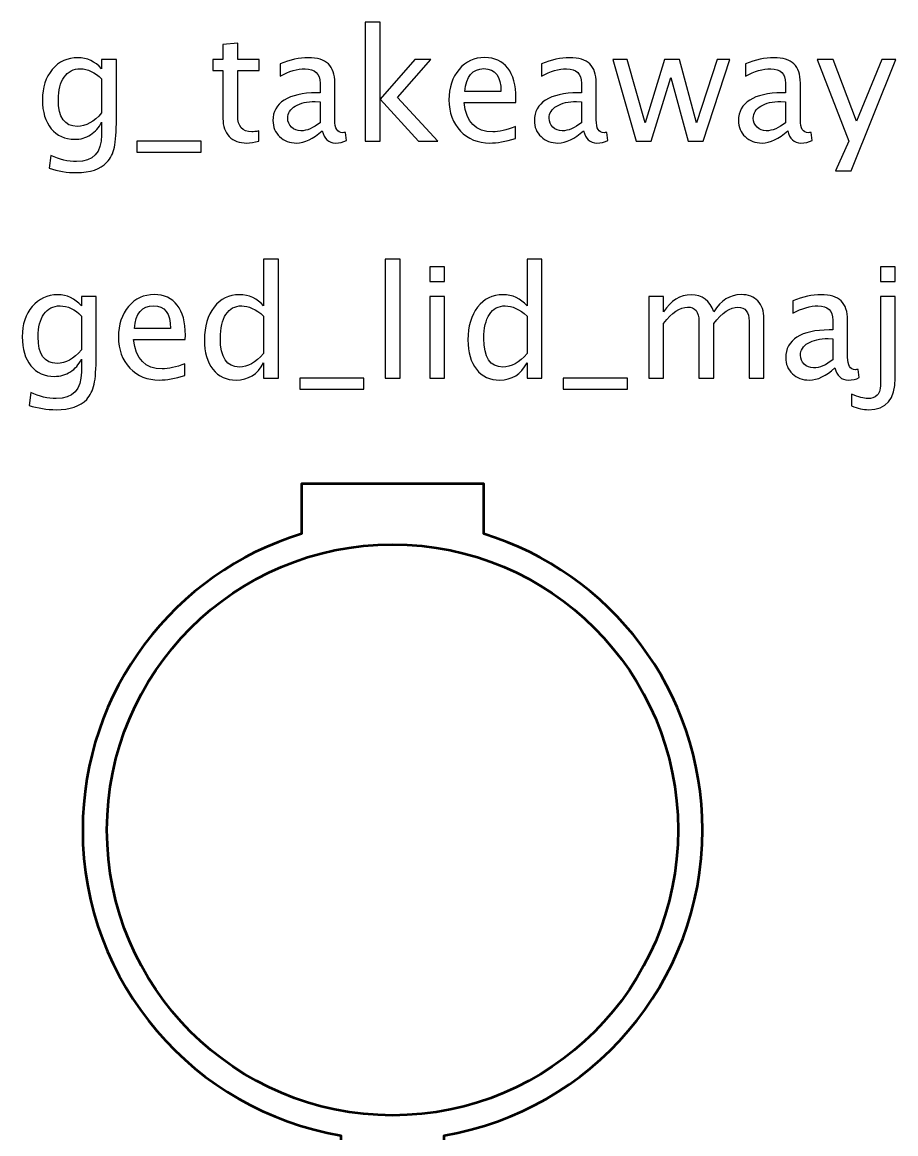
# Model space of a CAD drawing. Header units: centimetres. Extents: x -12.4 to 12.1, y -12.9 to 14.1.
# Drawn here: x -6.05 to 1.14, y 5 to 14.15 of the extents above; entities that cross this region are included whole.
import ezdxf

# ---------------------------------------------------------------- set-up
doc = ezdxf.new("R2010")
doc.units = ezdxf.units.CM
doc.header["$MEASUREMENT"] = 0
doc.layers.add('Layer 1', color=7, linetype='Continuous')

msp = doc.modelspace()

# ---------------------------------------------------------------- linework, layer by layer
at = {"layer": 'Layer 1', "lineweight": 53}
msp.add_ellipse((-2.99999, 7.49999), major_axis=(0, 2.35001), ratio=1, dxfattribs=at)
at = {"layer": 'Layer 1'}
for points, knots in [([(-3.22463, 13.17044), (-3.22463, 13.17044), (-3.22463, 14.14961), (-3.22463, 14.14961), (-3.22463, 14.14961), (-3.22463, 14.14961), (-3.10271, 14.14961), (-3.10271, 14.14961), (-3.10271, 14.14961), (-3.10271, 14.14961), (-3.10271, 13.51694), (-3.10271, 13.51694), (-3.10271, 13.51694), (-3.10271, 13.51694), (-2.81696, 13.84354), (-2.81696, 13.84354), (-2.81696, 13.84354), (-2.81696, 13.84354), (-2.6853, 13.84354), (-2.6853, 13.84354), (-2.6853, 13.84354), (-2.6853, 13.84354), (-2.95835, 13.52943), (-2.95835, 13.52943), (-2.95835, 13.52943), (-2.95835, 13.52943), (-2.62815, 13.17044), (-2.62815, 13.17044), (-2.62815, 13.17044), (-2.62815, 13.17044), (-2.78521, 13.17044), (-2.78521, 13.17044), (-2.78521, 13.17044), (-2.78521, 13.17044), (-3.10271, 13.51567), (-3.10271, 13.51567), (-3.10271, 13.51567), (-3.10271, 13.51567), (-3.10271, 13.17044), (-3.10271, 13.17044), (-3.10271, 13.17044), (-3.10271, 13.17044), (-3.22463, 13.17044), (-3.22463, 13.17044)], [0, 0, 0, 0, 0.0833333, 0.0833333, 0.0833333, 0.0833333, 0.1666667, 0.1666667, 0.1666667, 0.1666667, 0.25, 0.25, 0.25, 0.25, 0.3333333, 0.3333333, 0.3333333, 0.3333333, 0.4166667, 0.4166667, 0.4166667, 0.4166667, 0.5, 0.5, 0.5, 0.5, 0.5833333, 0.5833333, 0.5833333, 0.5833333, 0.6666667, 0.6666667, 0.6666667, 0.6666667, 0.75, 0.75, 0.75, 0.75, 0.8333333, 0.8333333, 0.8333333, 0.8333333, 1, 1, 1, 1]), ([(-4.09987, 13.17065), (-4.13755, 13.16028), (-4.17035, 13.1552), (-4.19808, 13.1552), (-4.19808, 13.1552), (-4.26031, 13.1552), (-4.30878, 13.17298), (-4.3435, 13.20854), (-4.3435, 13.20854), (-4.37842, 13.2441), (-4.39578, 13.29342), (-4.39578, 13.35671), (-4.39578, 13.35671), (-4.39578, 13.35671), (-4.39578, 13.7521), (-4.39578, 13.7521), (-4.39578, 13.7521), (-4.39578, 13.7521), (-4.48002, 13.7521), (-4.48002, 13.7521), (-4.48002, 13.7521), (-4.48002, 13.7521), (-4.48002, 13.84354), (-4.48002, 13.84354), (-4.48002, 13.84354), (-4.48002, 13.84354), (-4.39578, 13.84354), (-4.39578, 13.84354), (-4.39578, 13.84354), (-4.39578, 13.84354), (-4.39578, 13.96525), (-4.39578, 13.96525), (-4.39578, 13.96525), (-4.39578, 13.96525), (-4.27386, 13.97689), (-4.27386, 13.97689), (-4.27386, 13.97689), (-4.27386, 13.97689), (-4.27386, 13.84354), (-4.27386, 13.84354), (-4.27386, 13.84354), (-4.27386, 13.84354), (-4.09733, 13.84354), (-4.09733, 13.84354), (-4.09733, 13.84354), (-4.09733, 13.84354), (-4.09733, 13.7521), (-4.09733, 13.7521), (-4.09733, 13.7521), (-4.09733, 13.7521), (-4.27386, 13.7521), (-4.27386, 13.7521), (-4.27386, 13.7521), (-4.27386, 13.7521), (-4.27386, 13.37872), (-4.27386, 13.37872), (-4.27386, 13.37872), (-4.27386, 13.29067), (-4.23555, 13.24664), (-4.15914, 13.24664), (-4.15914, 13.24664), (-4.14284, 13.24664), (-4.12315, 13.24939), (-4.09987, 13.25468), (-4.09987, 13.25468), (-4.09987, 13.25468), (-4.09987, 13.17065), (-4.09987, 13.17065)], [0, 0, 0, 0, 0.0555556, 0.0555556, 0.0555556, 0.0555556, 0.1111111, 0.1111111, 0.1111111, 0.1111111, 0.1666667, 0.1666667, 0.1666667, 0.1666667, 0.2222222, 0.2222222, 0.2222222, 0.2222222, 0.2777778, 0.2777778, 0.2777778, 0.2777778, 0.3333333, 0.3333333, 0.3333333, 0.3333333, 0.3888889, 0.3888889, 0.3888889, 0.3888889, 0.4444444, 0.4444444, 0.4444444, 0.4444444, 0.5, 0.5, 0.5, 0.5, 0.5555556, 0.5555556, 0.5555556, 0.5555556, 0.6111111, 0.6111111, 0.6111111, 0.6111111, 0.6666667, 0.6666667, 0.6666667, 0.6666667, 0.7222222, 0.7222222, 0.7222222, 0.7222222, 0.7777778, 0.7777778, 0.7777778, 0.7777778, 0.8333333, 0.8333333, 0.8333333, 0.8333333, 0.8888889, 0.8888889, 0.8888889, 0.8888889, 1, 1, 1, 1]), ([(-5.82517, 12.94692), (-5.82517, 12.94692), (-5.81078, 13.05233), (-5.81078, 13.05233), (-5.81078, 13.05233), (-5.74008, 13.01931), (-5.67002, 13.0028), (-5.6008, 13.0028), (-5.6008, 13.0028), (-5.46343, 13.0028), (-5.39464, 13.07561), (-5.39464, 13.22103), (-5.39464, 13.22103), (-5.39464, 13.22103), (-5.39464, 13.32686), (-5.39464, 13.32686), (-5.39464, 13.32686), (-5.41581, 13.2822), (-5.44586, 13.2477), (-5.48502, 13.22293), (-5.48502, 13.22293), (-5.52418, 13.19817), (-5.56778, 13.18568), (-5.61583, 13.18568), (-5.61583, 13.18568), (-5.69732, 13.18568), (-5.76188, 13.21489), (-5.80951, 13.27331), (-5.80951, 13.27331), (-5.85713, 13.33173), (-5.88105, 13.41089), (-5.88105, 13.5108), (-5.88105, 13.5108), (-5.88105, 13.61304), (-5.85396, 13.69643), (-5.79977, 13.76099), (-5.79977, 13.76099), (-5.74537, 13.82534), (-5.67531, 13.85751), (-5.58916, 13.85751), (-5.58916, 13.85751), (-5.51381, 13.85751), (-5.44883, 13.82703), (-5.39464, 13.76586), (-5.39464, 13.76586), (-5.39464, 13.76586), (-5.39464, 13.84354), (-5.39464, 13.84354), (-5.39464, 13.84354), (-5.39464, 13.84354), (-5.27272, 13.84354), (-5.27272, 13.84354), (-5.27272, 13.84354), (-5.27272, 13.84354), (-5.27272, 13.35417), (-5.27272, 13.35417), (-5.27272, 13.35417), (-5.27272, 13.24897), (-5.27822, 13.17108), (-5.28923, 13.12049), (-5.28923, 13.12049), (-5.30002, 13.0699), (-5.32077, 13.02841), (-5.35082, 12.99624), (-5.35082, 12.99624), (-5.40416, 12.93972), (-5.48756, 12.91136), (-5.6008, 12.91136), (-5.6008, 12.91136), (-5.67848, 12.91136), (-5.7532, 12.92321), (-5.82517, 12.94692)], [0, 0, 0, 0, 0.0526316, 0.0526316, 0.0526316, 0.0526316, 0.1052632, 0.1052632, 0.1052632, 0.1052632, 0.1578947, 0.1578947, 0.1578947, 0.1578947, 0.2105263, 0.2105263, 0.2105263, 0.2105263, 0.2631579, 0.2631579, 0.2631579, 0.2631579, 0.3157895, 0.3157895, 0.3157895, 0.3157895, 0.3684211, 0.3684211, 0.3684211, 0.3684211, 0.4210526, 0.4210526, 0.4210526, 0.4210526, 0.4736842, 0.4736842, 0.4736842, 0.4736842, 0.5263158, 0.5263158, 0.5263158, 0.5263158, 0.5789474, 0.5789474, 0.5789474, 0.5789474, 0.6315789, 0.6315789, 0.6315789, 0.6315789, 0.6842105, 0.6842105, 0.6842105, 0.6842105, 0.7368421, 0.7368421, 0.7368421, 0.7368421, 0.7894737, 0.7894737, 0.7894737, 0.7894737, 0.8421053, 0.8421053, 0.8421053, 0.8421053, 0.8947368, 0.8947368, 0.8947368, 0.8947368, 1, 1, 1, 1]), ([(-3.57896, 13.25617), (-3.65219, 13.18886), (-3.72268, 13.1552), (-3.79041, 13.1552), (-3.79041, 13.1552), (-3.84608, 13.1552), (-3.89244, 13.17256), (-3.92905, 13.20748), (-3.92905, 13.20748), (-3.96588, 13.24241), (-3.9843, 13.28643), (-3.9843, 13.33956), (-3.9843, 13.33956), (-3.9843, 13.41301), (-3.9534, 13.46953), (-3.89159, 13.5089), (-3.89159, 13.5089), (-3.82978, 13.54827), (-3.74109, 13.56795), (-3.62552, 13.56795), (-3.62552, 13.56795), (-3.62552, 13.56795), (-3.59695, 13.56795), (-3.59695, 13.56795), (-3.59695, 13.56795), (-3.59695, 13.56795), (-3.59695, 13.64902), (-3.59695, 13.64902), (-3.59695, 13.64902), (-3.59695, 13.72712), (-3.63759, 13.76607), (-3.71908, 13.76607), (-3.71908, 13.76607), (-3.78216, 13.76607), (-3.85116, 13.74617), (-3.92588, 13.70638), (-3.92588, 13.70638), (-3.92588, 13.70638), (-3.92588, 13.80671), (-3.92588, 13.80671), (-3.92588, 13.80671), (-3.84375, 13.84058), (-3.76628, 13.85751), (-3.69368, 13.85751), (-3.69368, 13.85751), (-3.61896, 13.85751), (-3.56372, 13.84058), (-3.52837, 13.8065), (-3.52837, 13.8065), (-3.49281, 13.77242), (-3.47503, 13.71993), (-3.47503, 13.64902), (-3.47503, 13.64902), (-3.47503, 13.64902), (-3.47503, 13.34485), (-3.47503, 13.34485), (-3.47503, 13.34485), (-3.47503, 13.27522), (-3.45365, 13.24029), (-3.41068, 13.24029), (-3.41068, 13.24029), (-3.40539, 13.24029), (-3.39756, 13.24114), (-3.38719, 13.24283), (-3.38719, 13.24283), (-3.38719, 13.24283), (-3.37851, 13.1751), (-3.37851, 13.1751), (-3.37851, 13.1751), (-3.40624, 13.16176), (-3.43672, 13.1552), (-3.47016, 13.1552), (-3.47016, 13.1552), (-3.5271, 13.1552), (-3.56329, 13.18886), (-3.57896, 13.25617)], [0, 0, 0, 0, 0.05, 0.05, 0.05, 0.05, 0.1, 0.1, 0.1, 0.1, 0.15, 0.15, 0.15, 0.15, 0.2, 0.2, 0.2, 0.2, 0.25, 0.25, 0.25, 0.25, 0.3, 0.3, 0.3, 0.3, 0.35, 0.35, 0.35, 0.35, 0.4, 0.4, 0.4, 0.4, 0.45, 0.45, 0.45, 0.45, 0.5, 0.5, 0.5, 0.5, 0.55, 0.55, 0.55, 0.55, 0.6, 0.6, 0.6, 0.6, 0.65, 0.65, 0.65, 0.65, 0.7, 0.7, 0.7, 0.7, 0.75, 0.75, 0.75, 0.75, 0.8, 0.8, 0.8, 0.8, 0.85, 0.85, 0.85, 0.85, 0.9, 0.9, 0.9, 0.9, 1, 1, 1, 1]), ([(-1.98828, 13.19203), (-2.07019, 13.16748), (-2.14026, 13.1552), (-2.19868, 13.1552), (-2.19868, 13.1552), (-2.29837, 13.1552), (-2.37944, 13.18822), (-2.44188, 13.25405), (-2.44188, 13.25405), (-2.50432, 13.31988), (-2.53565, 13.40518), (-2.53565, 13.51017), (-2.53565, 13.51017), (-2.53565, 13.61198), (-2.50813, 13.69559), (-2.45289, 13.76099), (-2.45289, 13.76099), (-2.39764, 13.82618), (-2.32695, 13.85878), (-2.2408, 13.85878), (-2.2408, 13.85878), (-2.15931, 13.85878), (-2.09623, 13.82978), (-2.05178, 13.77179), (-2.05178, 13.77179), (-2.00733, 13.71379), (-1.9851, 13.63166), (-1.9851, 13.52519), (-1.9851, 13.52519), (-1.9851, 13.52519), (-1.98574, 13.48794), (-1.98574, 13.48794), (-1.98574, 13.48794), (-1.98574, 13.48794), (-2.41119, 13.48794), (-2.41119, 13.48794), (-2.41119, 13.48794), (-2.39341, 13.32707), (-2.31488, 13.24664), (-2.17582, 13.24664), (-2.17582, 13.24664), (-2.1248, 13.24664), (-2.06236, 13.26103), (-1.98828, 13.28982), (-1.98828, 13.28982), (-1.98828, 13.28982), (-1.98828, 13.19203), (-1.98828, 13.19203)], [0, 0, 0, 0, 0.0769231, 0.0769231, 0.0769231, 0.0769231, 0.1538462, 0.1538462, 0.1538462, 0.1538462, 0.2307692, 0.2307692, 0.2307692, 0.2307692, 0.3076923, 0.3076923, 0.3076923, 0.3076923, 0.3846154, 0.3846154, 0.3846154, 0.3846154, 0.4615385, 0.4615385, 0.4615385, 0.4615385, 0.5384615, 0.5384615, 0.5384615, 0.5384615, 0.6153846, 0.6153846, 0.6153846, 0.6153846, 0.6923077, 0.6923077, 0.6923077, 0.6923077, 0.7692308, 0.7692308, 0.7692308, 0.7692308, 0.8461538, 0.8461538, 0.8461538, 0.8461538, 1, 1, 1, 1]), ([(-1.42779, 13.25617), (-1.50102, 13.18886), (-1.57151, 13.1552), (-1.63924, 13.1552), (-1.63924, 13.1552), (-1.69491, 13.1552), (-1.74127, 13.17256), (-1.77788, 13.20748), (-1.77788, 13.20748), (-1.81471, 13.24241), (-1.83313, 13.28643), (-1.83313, 13.33956), (-1.83313, 13.33956), (-1.83313, 13.41301), (-1.80223, 13.46953), (-1.74042, 13.5089), (-1.74042, 13.5089), (-1.67861, 13.54827), (-1.58992, 13.56795), (-1.47435, 13.56795), (-1.47435, 13.56795), (-1.47435, 13.56795), (-1.44578, 13.56795), (-1.44578, 13.56795), (-1.44578, 13.56795), (-1.44578, 13.56795), (-1.44578, 13.64902), (-1.44578, 13.64902), (-1.44578, 13.64902), (-1.44578, 13.72712), (-1.48642, 13.76607), (-1.56791, 13.76607), (-1.56791, 13.76607), (-1.63099, 13.76607), (-1.69999, 13.74617), (-1.77471, 13.70638), (-1.77471, 13.70638), (-1.77471, 13.70638), (-1.77471, 13.80671), (-1.77471, 13.80671), (-1.77471, 13.80671), (-1.69258, 13.84058), (-1.61511, 13.85751), (-1.54251, 13.85751), (-1.54251, 13.85751), (-1.46779, 13.85751), (-1.41255, 13.84058), (-1.3772, 13.8065), (-1.3772, 13.8065), (-1.34164, 13.77242), (-1.32386, 13.71993), (-1.32386, 13.64902), (-1.32386, 13.64902), (-1.32386, 13.64902), (-1.32386, 13.34485), (-1.32386, 13.34485), (-1.32386, 13.34485), (-1.32386, 13.27522), (-1.30248, 13.24029), (-1.25951, 13.24029), (-1.25951, 13.24029), (-1.25422, 13.24029), (-1.24639, 13.24114), (-1.23602, 13.24283), (-1.23602, 13.24283), (-1.23602, 13.24283), (-1.22734, 13.1751), (-1.22734, 13.1751), (-1.22734, 13.1751), (-1.25507, 13.16176), (-1.28555, 13.1552), (-1.31899, 13.1552), (-1.31899, 13.1552), (-1.37593, 13.1552), (-1.41212, 13.18886), (-1.42779, 13.25617)], [0, 0, 0, 0, 0.05, 0.05, 0.05, 0.05, 0.1, 0.1, 0.1, 0.1, 0.15, 0.15, 0.15, 0.15, 0.2, 0.2, 0.2, 0.2, 0.25, 0.25, 0.25, 0.25, 0.3, 0.3, 0.3, 0.3, 0.35, 0.35, 0.35, 0.35, 0.4, 0.4, 0.4, 0.4, 0.45, 0.45, 0.45, 0.45, 0.5, 0.5, 0.5, 0.5, 0.55, 0.55, 0.55, 0.55, 0.6, 0.6, 0.6, 0.6, 0.65, 0.65, 0.65, 0.65, 0.7, 0.7, 0.7, 0.7, 0.75, 0.75, 0.75, 0.75, 0.8, 0.8, 0.8, 0.8, 0.85, 0.85, 0.85, 0.85, 0.9, 0.9, 0.9, 0.9, 1, 1, 1, 1]), ([(-0.99472, 13.17044), (-0.99472, 13.17044), (-1.18776, 13.84354), (-1.18776, 13.84354), (-1.18776, 13.84354), (-1.18776, 13.84354), (-1.0688, 13.84354), (-1.0688, 13.84354), (-1.0688, 13.84354), (-1.0688, 13.84354), (-0.92085, 13.32094), (-0.92085, 13.32094), (-0.92085, 13.32094), (-0.92085, 13.32094), (-0.76125, 13.84354), (-0.76125, 13.84354), (-0.76125, 13.84354), (-0.76125, 13.84354), (-0.63933, 13.84354), (-0.63933, 13.84354), (-0.63933, 13.84354), (-0.63933, 13.84354), (-0.499, 13.32178), (-0.499, 13.32178), (-0.499, 13.32178), (-0.499, 13.32178), (-0.32924, 13.84354), (-0.32924, 13.84354), (-0.32924, 13.84354), (-0.32924, 13.84354), (-0.2251, 13.84354), (-0.2251, 13.84354), (-0.2251, 13.84354), (-0.2251, 13.84354), (-0.44481, 13.17044), (-0.44481, 13.17044), (-0.44481, 13.17044), (-0.44481, 13.17044), (-0.56673, 13.17044), (-0.56673, 13.17044), (-0.56673, 13.17044), (-0.56673, 13.17044), (-0.71109, 13.69537), (-0.71109, 13.69537), (-0.71109, 13.69537), (-0.71109, 13.69537), (-0.8728, 13.17044), (-0.8728, 13.17044), (-0.8728, 13.17044), (-0.8728, 13.17044), (-0.99472, 13.17044), (-0.99472, 13.17044)], [0, 0, 0, 0, 0.0714286, 0.0714286, 0.0714286, 0.0714286, 0.1428571, 0.1428571, 0.1428571, 0.1428571, 0.2142857, 0.2142857, 0.2142857, 0.2142857, 0.2857143, 0.2857143, 0.2857143, 0.2857143, 0.3571429, 0.3571429, 0.3571429, 0.3571429, 0.4285714, 0.4285714, 0.4285714, 0.4285714, 0.5, 0.5, 0.5, 0.5, 0.5714286, 0.5714286, 0.5714286, 0.5714286, 0.6428571, 0.6428571, 0.6428571, 0.6428571, 0.7142857, 0.7142857, 0.7142857, 0.7142857, 0.7857143, 0.7857143, 0.7857143, 0.7857143, 0.8571429, 0.8571429, 0.8571429, 0.8571429, 1, 1, 1, 1]), ([(0.252, 13.25617), (0.17877, 13.18886), (0.10828, 13.1552), (0.04055, 13.1552), (0.04055, 13.1552), (-0.01512, 13.1552), (-0.06148, 13.17256), (-0.09809, 13.20748), (-0.09809, 13.20748), (-0.13492, 13.24241), (-0.15334, 13.28643), (-0.15334, 13.33956), (-0.15334, 13.33956), (-0.15334, 13.41301), (-0.12244, 13.46953), (-0.06063, 13.5089), (-0.06063, 13.5089), (0.00118, 13.54827), (0.08987, 13.56795), (0.20544, 13.56795), (0.20544, 13.56795), (0.20544, 13.56795), (0.23401, 13.56795), (0.23401, 13.56795), (0.23401, 13.56795), (0.23401, 13.56795), (0.23401, 13.64902), (0.23401, 13.64902), (0.23401, 13.64902), (0.23401, 13.72712), (0.19337, 13.76607), (0.11188, 13.76607), (0.11188, 13.76607), (0.0488, 13.76607), (-0.0202, 13.74617), (-0.09492, 13.70638), (-0.09492, 13.70638), (-0.09492, 13.70638), (-0.09492, 13.80671), (-0.09492, 13.80671), (-0.09492, 13.80671), (-0.01279, 13.84058), (0.06468, 13.85751), (0.13728, 13.85751), (0.13728, 13.85751), (0.212, 13.85751), (0.26724, 13.84058), (0.30259, 13.8065), (0.30259, 13.8065), (0.33815, 13.77242), (0.35593, 13.71993), (0.35593, 13.64902), (0.35593, 13.64902), (0.35593, 13.64902), (0.35593, 13.34485), (0.35593, 13.34485), (0.35593, 13.34485), (0.35593, 13.27522), (0.37731, 13.24029), (0.42028, 13.24029), (0.42028, 13.24029), (0.42557, 13.24029), (0.4334, 13.24114), (0.44377, 13.24283), (0.44377, 13.24283), (0.44377, 13.24283), (0.45245, 13.1751), (0.45245, 13.1751), (0.45245, 13.1751), (0.42472, 13.16176), (0.39424, 13.1552), (0.3608, 13.1552), (0.3608, 13.1552), (0.30386, 13.1552), (0.26767, 13.18886), (0.252, 13.25617)], [0, 0, 0, 0, 0.05, 0.05, 0.05, 0.05, 0.1, 0.1, 0.1, 0.1, 0.15, 0.15, 0.15, 0.15, 0.2, 0.2, 0.2, 0.2, 0.25, 0.25, 0.25, 0.25, 0.3, 0.3, 0.3, 0.3, 0.35, 0.35, 0.35, 0.35, 0.4, 0.4, 0.4, 0.4, 0.45, 0.45, 0.45, 0.45, 0.5, 0.5, 0.5, 0.5, 0.55, 0.55, 0.55, 0.55, 0.6, 0.6, 0.6, 0.6, 0.65, 0.65, 0.65, 0.65, 0.7, 0.7, 0.7, 0.7, 0.75, 0.75, 0.75, 0.75, 0.8, 0.8, 0.8, 0.8, 0.85, 0.85, 0.85, 0.85, 0.9, 0.9, 0.9, 0.9, 1, 1, 1, 1]), ([(0.64612, 12.92533), (0.64612, 12.92533), (0.75534, 13.16959), (0.75534, 13.16959), (0.75534, 13.16959), (0.75534, 13.16959), (0.49457, 13.84354), (0.49457, 13.84354), (0.49457, 13.84354), (0.49457, 13.84354), (0.62538, 13.84354), (0.62538, 13.84354), (0.62538, 13.84354), (0.62538, 13.84354), (0.81927, 13.33385), (0.81927, 13.33385), (0.81927, 13.33385), (0.81927, 13.33385), (1.02607, 13.84354), (1.02607, 13.84354), (1.02607, 13.84354), (1.02607, 13.84354), (1.141, 13.84354), (1.141, 13.84354), (1.141, 13.84354), (1.141, 13.84354), (0.77312, 12.92533), (0.77312, 12.92533), (0.77312, 12.92533), (0.77312, 12.92533), (0.64612, 12.92533), (0.64612, 12.92533)], [0, 0, 0, 0, 0.1111111, 0.1111111, 0.1111111, 0.1111111, 0.2222222, 0.2222222, 0.2222222, 0.2222222, 0.3333333, 0.3333333, 0.3333333, 0.3333333, 0.4444444, 0.4444444, 0.4444444, 0.4444444, 0.5555556, 0.5555556, 0.5555556, 0.5555556, 0.6666667, 0.6666667, 0.6666667, 0.6666667, 0.7777778, 0.7777778, 0.7777778, 0.7777778, 1, 1, 1, 1]), ([(-5.39464, 13.40327), (-5.39464, 13.40327), (-5.39464, 13.68246), (-5.39464, 13.68246), (-5.39464, 13.68246), (-5.4484, 13.73813), (-5.50703, 13.76607), (-5.57032, 13.76607), (-5.57032, 13.76607), (-5.62663, 13.76607), (-5.67065, 13.74363), (-5.7024, 13.69855), (-5.7024, 13.69855), (-5.73436, 13.65368), (-5.75024, 13.59123), (-5.75024, 13.51165), (-5.75024, 13.51165), (-5.75024, 13.36539), (-5.69838, 13.29236), (-5.59445, 13.29236), (-5.59445, 13.29236), (-5.52376, 13.29236), (-5.45708, 13.3294), (-5.39464, 13.40327)], [0, 0, 0, 0, 0.1428571, 0.1428571, 0.1428571, 0.1428571, 0.2857143, 0.2857143, 0.2857143, 0.2857143, 0.4285714, 0.4285714, 0.4285714, 0.4285714, 0.5714286, 0.5714286, 0.5714286, 0.5714286, 0.7142857, 0.7142857, 0.7142857, 0.7142857, 1, 1, 1, 1]), ([(-2.40484, 13.57938), (-2.40484, 13.57938), (-2.10766, 13.57938), (-2.10766, 13.57938), (-2.10766, 13.57938), (-2.10766, 13.70469), (-2.15444, 13.76734), (-2.24778, 13.76734), (-2.24778, 13.76734), (-2.34176, 13.76734), (-2.39404, 13.70469), (-2.40484, 13.57938)], [0, 0, 0, 0, 0.25, 0.25, 0.25, 0.25, 0.5, 0.5, 0.5, 0.5, 1, 1, 1, 1]), ([(-3.59695, 13.32263), (-3.59695, 13.32263), (-3.59695, 13.49556), (-3.59695, 13.49556), (-3.59695, 13.49556), (-3.59695, 13.49556), (-3.63611, 13.49683), (-3.63611, 13.49683), (-3.63611, 13.49683), (-3.70384, 13.49683), (-3.75845, 13.48434), (-3.80015, 13.45937), (-3.80015, 13.45937), (-3.84164, 13.43418), (-3.86238, 13.40095), (-3.86238, 13.35946), (-3.86238, 13.35946), (-3.86238, 13.33046), (-3.85201, 13.30591), (-3.83148, 13.2858), (-3.83148, 13.2858), (-3.81073, 13.26569), (-3.78554, 13.25553), (-3.7557, 13.25553), (-3.7557, 13.25553), (-3.7049, 13.25553), (-3.65198, 13.27797), (-3.59695, 13.32263)], [0, 0, 0, 0, 0.125, 0.125, 0.125, 0.125, 0.25, 0.25, 0.25, 0.25, 0.375, 0.375, 0.375, 0.375, 0.5, 0.5, 0.5, 0.5, 0.625, 0.625, 0.625, 0.625, 0.75, 0.75, 0.75, 0.75, 1, 1, 1, 1]), ([(-1.44578, 13.32263), (-1.44578, 13.32263), (-1.44578, 13.49556), (-1.44578, 13.49556), (-1.44578, 13.49556), (-1.44578, 13.49556), (-1.48494, 13.49683), (-1.48494, 13.49683), (-1.48494, 13.49683), (-1.55267, 13.49683), (-1.60728, 13.48434), (-1.64898, 13.45937), (-1.64898, 13.45937), (-1.69047, 13.43418), (-1.71121, 13.40095), (-1.71121, 13.35946), (-1.71121, 13.35946), (-1.71121, 13.33046), (-1.70084, 13.30591), (-1.68031, 13.2858), (-1.68031, 13.2858), (-1.65956, 13.26569), (-1.63437, 13.25553), (-1.60453, 13.25553), (-1.60453, 13.25553), (-1.55373, 13.25553), (-1.50081, 13.27797), (-1.44578, 13.32263)], [0, 0, 0, 0, 0.125, 0.125, 0.125, 0.125, 0.25, 0.25, 0.25, 0.25, 0.375, 0.375, 0.375, 0.375, 0.5, 0.5, 0.5, 0.5, 0.625, 0.625, 0.625, 0.625, 0.75, 0.75, 0.75, 0.75, 1, 1, 1, 1]), ([(0.23401, 13.32263), (0.23401, 13.32263), (0.23401, 13.49556), (0.23401, 13.49556), (0.23401, 13.49556), (0.23401, 13.49556), (0.19485, 13.49683), (0.19485, 13.49683), (0.19485, 13.49683), (0.12712, 13.49683), (0.07251, 13.48434), (0.03081, 13.45937), (0.03081, 13.45937), (-0.01068, 13.43418), (-0.03142, 13.40095), (-0.03142, 13.35946), (-0.03142, 13.35946), (-0.03142, 13.33046), (-0.02105, 13.30591), (-0.00052, 13.2858), (-0.00052, 13.2858), (0.02023, 13.26569), (0.04542, 13.25553), (0.07526, 13.25553), (0.07526, 13.25553), (0.12606, 13.25553), (0.17898, 13.27797), (0.23401, 13.32263)], [0, 0, 0, 0, 0.125, 0.125, 0.125, 0.125, 0.25, 0.25, 0.25, 0.25, 0.375, 0.375, 0.375, 0.375, 0.5, 0.5, 0.5, 0.5, 0.625, 0.625, 0.625, 0.625, 0.75, 0.75, 0.75, 0.75, 1, 1, 1, 1]), ([(-5.10444, 13.079), (-5.10444, 13.079), (-5.10444, 13.17044), (-5.10444, 13.17044), (-5.10444, 13.17044), (-5.10444, 13.17044), (-4.57612, 13.17044), (-4.57612, 13.17044), (-4.57612, 13.17044), (-4.57612, 13.17044), (-4.57612, 13.079), (-4.57612, 13.079), (-4.57612, 13.079), (-4.57612, 13.079), (-5.10444, 13.079), (-5.10444, 13.079)], [0, 0, 0, 0, 0.2, 0.2, 0.2, 0.2, 0.4, 0.4, 0.4, 0.4, 0.6, 0.6, 0.6, 0.6, 1, 1, 1, 1]), ([(-4.06144, 11.21887), (-4.06144, 11.21887), (-4.06144, 11.34524), (-4.06144, 11.34524), (-4.06144, 11.34524), (-4.11118, 11.25083), (-4.18611, 11.20363), (-4.28623, 11.20363), (-4.28623, 11.20363), (-4.36751, 11.20363), (-4.43143, 11.23305), (-4.478, 11.29211), (-4.478, 11.29211), (-4.52457, 11.35116), (-4.54785, 11.43181), (-4.54785, 11.53404), (-4.54785, 11.53404), (-4.54785, 11.6458), (-4.52139, 11.73576), (-4.46869, 11.80392), (-4.46869, 11.80392), (-4.41577, 11.87186), (-4.34634, 11.90594), (-4.26019, 11.90594), (-4.26019, 11.90594), (-4.1804, 11.90594), (-4.11393, 11.87546), (-4.06144, 11.81429), (-4.06144, 11.81429), (-4.06144, 11.81429), (-4.06144, 12.19804), (-4.06144, 12.19804), (-4.06144, 12.19804), (-4.06144, 12.19804), (-3.93952, 12.19804), (-3.93952, 12.19804), (-3.93952, 12.19804), (-3.93952, 12.19804), (-3.93952, 11.21887), (-3.93952, 11.21887), (-3.93952, 11.21887), (-3.93952, 11.21887), (-4.06144, 11.21887), (-4.06144, 11.21887)], [0, 0, 0, 0, 0.0833333, 0.0833333, 0.0833333, 0.0833333, 0.1666667, 0.1666667, 0.1666667, 0.1666667, 0.25, 0.25, 0.25, 0.25, 0.3333333, 0.3333333, 0.3333333, 0.3333333, 0.4166667, 0.4166667, 0.4166667, 0.4166667, 0.5, 0.5, 0.5, 0.5, 0.5833333, 0.5833333, 0.5833333, 0.5833333, 0.6666667, 0.6666667, 0.6666667, 0.6666667, 0.75, 0.75, 0.75, 0.75, 0.8333333, 0.8333333, 0.8333333, 0.8333333, 1, 1, 1, 1]), ([(-3.06026, 11.21887), (-3.06026, 11.21887), (-3.06026, 12.19804), (-3.06026, 12.19804), (-3.06026, 12.19804), (-3.06026, 12.19804), (-2.93834, 12.19804), (-2.93834, 12.19804), (-2.93834, 12.19804), (-2.93834, 12.19804), (-2.93834, 11.21887), (-2.93834, 11.21887), (-2.93834, 11.21887), (-2.93834, 11.21887), (-3.06026, 11.21887), (-3.06026, 11.21887)], [0, 0, 0, 0, 0.2, 0.2, 0.2, 0.2, 0.4, 0.4, 0.4, 0.4, 0.6, 0.6, 0.6, 0.6, 1, 1, 1, 1]), ([(-1.89313, 11.21887), (-1.89313, 11.21887), (-1.89313, 11.34524), (-1.89313, 11.34524), (-1.89313, 11.34524), (-1.94287, 11.25083), (-2.0178, 11.20363), (-2.11792, 11.20363), (-2.11792, 11.20363), (-2.1992, 11.20363), (-2.26312, 11.23305), (-2.30969, 11.29211), (-2.30969, 11.29211), (-2.35626, 11.35116), (-2.37954, 11.43181), (-2.37954, 11.53404), (-2.37954, 11.53404), (-2.37954, 11.6458), (-2.35308, 11.73576), (-2.30038, 11.80392), (-2.30038, 11.80392), (-2.24746, 11.87186), (-2.17803, 11.90594), (-2.09188, 11.90594), (-2.09188, 11.90594), (-2.01209, 11.90594), (-1.94562, 11.87546), (-1.89313, 11.81429), (-1.89313, 11.81429), (-1.89313, 11.81429), (-1.89313, 12.19804), (-1.89313, 12.19804), (-1.89313, 12.19804), (-1.89313, 12.19804), (-1.77121, 12.19804), (-1.77121, 12.19804), (-1.77121, 12.19804), (-1.77121, 12.19804), (-1.77121, 11.21887), (-1.77121, 11.21887), (-1.77121, 11.21887), (-1.77121, 11.21887), (-1.89313, 11.21887), (-1.89313, 11.21887)], [0, 0, 0, 0, 0.0833333, 0.0833333, 0.0833333, 0.0833333, 0.1666667, 0.1666667, 0.1666667, 0.1666667, 0.25, 0.25, 0.25, 0.25, 0.3333333, 0.3333333, 0.3333333, 0.3333333, 0.4166667, 0.4166667, 0.4166667, 0.4166667, 0.5, 0.5, 0.5, 0.5, 0.5833333, 0.5833333, 0.5833333, 0.5833333, 0.6666667, 0.6666667, 0.6666667, 0.6666667, 0.75, 0.75, 0.75, 0.75, 0.8333333, 0.8333333, 0.8333333, 0.8333333, 1, 1, 1, 1]), ([(-2.69323, 12.01516), (-2.69323, 12.01516), (-2.69323, 12.13708), (-2.69323, 12.13708), (-2.69323, 12.13708), (-2.69323, 12.13708), (-2.57131, 12.13708), (-2.57131, 12.13708), (-2.57131, 12.13708), (-2.57131, 12.13708), (-2.57131, 12.01516), (-2.57131, 12.01516), (-2.57131, 12.01516), (-2.57131, 12.01516), (-2.69323, 12.01516), (-2.69323, 12.01516)], [0, 0, 0, 0, 0.2, 0.2, 0.2, 0.2, 0.4, 0.4, 0.4, 0.4, 0.6, 0.6, 0.6, 0.6, 1, 1, 1, 1]), ([(1.01538, 12.01516), (1.01538, 12.01516), (1.01538, 12.13708), (1.01538, 12.13708), (1.01538, 12.13708), (1.01538, 12.13708), (1.1373, 12.13708), (1.1373, 12.13708), (1.1373, 12.13708), (1.1373, 12.13708), (1.1373, 12.01516), (1.1373, 12.01516), (1.1373, 12.01516), (1.1373, 12.01516), (1.01538, 12.01516), (1.01538, 12.01516)], [0, 0, 0, 0, 0.2, 0.2, 0.2, 0.2, 0.4, 0.4, 0.4, 0.4, 0.6, 0.6, 0.6, 0.6, 1, 1, 1, 1]), ([(-5.99142, 10.99535), (-5.99142, 10.99535), (-5.97703, 11.10076), (-5.97703, 11.10076), (-5.97703, 11.10076), (-5.90633, 11.06774), (-5.83627, 11.05123), (-5.76705, 11.05123), (-5.76705, 11.05123), (-5.62968, 11.05123), (-5.56089, 11.12404), (-5.56089, 11.26946), (-5.56089, 11.26946), (-5.56089, 11.26946), (-5.56089, 11.37529), (-5.56089, 11.37529), (-5.56089, 11.37529), (-5.58206, 11.33063), (-5.61211, 11.29613), (-5.65127, 11.27136), (-5.65127, 11.27136), (-5.69043, 11.2466), (-5.73403, 11.23411), (-5.78208, 11.23411), (-5.78208, 11.23411), (-5.86357, 11.23411), (-5.92813, 11.26332), (-5.97576, 11.32174), (-5.97576, 11.32174), (-6.02338, 11.38016), (-6.0473, 11.45932), (-6.0473, 11.55923), (-6.0473, 11.55923), (-6.0473, 11.66147), (-6.02021, 11.74486), (-5.96602, 11.80942), (-5.96602, 11.80942), (-5.91162, 11.87377), (-5.84156, 11.90594), (-5.75541, 11.90594), (-5.75541, 11.90594), (-5.68006, 11.90594), (-5.61508, 11.87546), (-5.56089, 11.81429), (-5.56089, 11.81429), (-5.56089, 11.81429), (-5.56089, 11.89197), (-5.56089, 11.89197), (-5.56089, 11.89197), (-5.56089, 11.89197), (-5.43897, 11.89197), (-5.43897, 11.89197), (-5.43897, 11.89197), (-5.43897, 11.89197), (-5.43897, 11.4026), (-5.43897, 11.4026), (-5.43897, 11.4026), (-5.43897, 11.2974), (-5.44447, 11.21951), (-5.45548, 11.16892), (-5.45548, 11.16892), (-5.46627, 11.11833), (-5.48702, 11.07684), (-5.51707, 11.04467), (-5.51707, 11.04467), (-5.57041, 10.98815), (-5.65381, 10.95979), (-5.76705, 10.95979), (-5.76705, 10.95979), (-5.84473, 10.95979), (-5.91945, 10.97164), (-5.99142, 10.99535)], [0, 0, 0, 0, 0.0526316, 0.0526316, 0.0526316, 0.0526316, 0.1052632, 0.1052632, 0.1052632, 0.1052632, 0.1578947, 0.1578947, 0.1578947, 0.1578947, 0.2105263, 0.2105263, 0.2105263, 0.2105263, 0.2631579, 0.2631579, 0.2631579, 0.2631579, 0.3157895, 0.3157895, 0.3157895, 0.3157895, 0.3684211, 0.3684211, 0.3684211, 0.3684211, 0.4210526, 0.4210526, 0.4210526, 0.4210526, 0.4736842, 0.4736842, 0.4736842, 0.4736842, 0.5263158, 0.5263158, 0.5263158, 0.5263158, 0.5789474, 0.5789474, 0.5789474, 0.5789474, 0.6315789, 0.6315789, 0.6315789, 0.6315789, 0.6842105, 0.6842105, 0.6842105, 0.6842105, 0.7368421, 0.7368421, 0.7368421, 0.7368421, 0.7894737, 0.7894737, 0.7894737, 0.7894737, 0.8421053, 0.8421053, 0.8421053, 0.8421053, 0.8947368, 0.8947368, 0.8947368, 0.8947368, 1, 1, 1, 1]), ([(-4.70808, 11.24046), (-4.78999, 11.21591), (-4.86006, 11.20363), (-4.91848, 11.20363), (-4.91848, 11.20363), (-5.01817, 11.20363), (-5.09924, 11.23665), (-5.16168, 11.30248), (-5.16168, 11.30248), (-5.22412, 11.36831), (-5.25545, 11.45361), (-5.25545, 11.5586), (-5.25545, 11.5586), (-5.25545, 11.66041), (-5.22793, 11.74402), (-5.17269, 11.80942), (-5.17269, 11.80942), (-5.11744, 11.87461), (-5.04675, 11.90721), (-4.9606, 11.90721), (-4.9606, 11.90721), (-4.87911, 11.90721), (-4.81603, 11.87821), (-4.77158, 11.82022), (-4.77158, 11.82022), (-4.72713, 11.76222), (-4.7049, 11.68009), (-4.7049, 11.57362), (-4.7049, 11.57362), (-4.7049, 11.57362), (-4.70554, 11.53637), (-4.70554, 11.53637), (-4.70554, 11.53637), (-4.70554, 11.53637), (-5.13099, 11.53637), (-5.13099, 11.53637), (-5.13099, 11.53637), (-5.11321, 11.3755), (-5.03468, 11.29507), (-4.89562, 11.29507), (-4.89562, 11.29507), (-4.8446, 11.29507), (-4.78216, 11.30946), (-4.70808, 11.33825), (-4.70808, 11.33825), (-4.70808, 11.33825), (-4.70808, 11.24046), (-4.70808, 11.24046)], [0, 0, 0, 0, 0.0769231, 0.0769231, 0.0769231, 0.0769231, 0.1538462, 0.1538462, 0.1538462, 0.1538462, 0.2307692, 0.2307692, 0.2307692, 0.2307692, 0.3076923, 0.3076923, 0.3076923, 0.3076923, 0.3846154, 0.3846154, 0.3846154, 0.3846154, 0.4615385, 0.4615385, 0.4615385, 0.4615385, 0.5384615, 0.5384615, 0.5384615, 0.5384615, 0.6153846, 0.6153846, 0.6153846, 0.6153846, 0.6923077, 0.6923077, 0.6923077, 0.6923077, 0.7692308, 0.7692308, 0.7692308, 0.7692308, 0.8461538, 0.8461538, 0.8461538, 0.8461538, 1, 1, 1, 1]), ([(-0.89195, 11.21887), (-0.89195, 11.21887), (-0.89195, 11.89197), (-0.89195, 11.89197), (-0.89195, 11.89197), (-0.89195, 11.89197), (-0.77003, 11.89197), (-0.77003, 11.89197), (-0.77003, 11.89197), (-0.77003, 11.89197), (-0.77003, 11.76476), (-0.77003, 11.76476), (-0.77003, 11.76476), (-0.71055, 11.85895), (-0.63435, 11.90594), (-0.54101, 11.90594), (-0.54101, 11.90594), (-0.45105, 11.90594), (-0.38988, 11.85895), (-0.35728, 11.76476), (-0.35728, 11.76476), (-0.29949, 11.8598), (-0.22414, 11.90721), (-0.13164, 11.90721), (-0.13164, 11.90721), (-0.07259, 11.90721), (-0.02666, 11.88985), (0.00615, 11.85493), (0.00615, 11.85493), (0.03896, 11.82), (0.05547, 11.77111), (0.05547, 11.70824), (0.05547, 11.70824), (0.05547, 11.70824), (0.05547, 11.21887), (0.05547, 11.21887), (0.05547, 11.21887), (0.05547, 11.21887), (-0.06645, 11.21887), (-0.06645, 11.21887), (-0.06645, 11.21887), (-0.06645, 11.21887), (-0.06645, 11.68814), (-0.06645, 11.68814), (-0.06645, 11.68814), (-0.06645, 11.76476), (-0.09693, 11.80307), (-0.15789, 11.80307), (-0.15789, 11.80307), (-0.22118, 11.80307), (-0.28764, 11.75841), (-0.35728, 11.66887), (-0.35728, 11.66887), (-0.35728, 11.66887), (-0.35728, 11.21887), (-0.35728, 11.21887), (-0.35728, 11.21887), (-0.35728, 11.21887), (-0.4792, 11.21887), (-0.4792, 11.21887), (-0.4792, 11.21887), (-0.4792, 11.21887), (-0.4792, 11.68856), (-0.4792, 11.68856), (-0.4792, 11.68856), (-0.4792, 11.76582), (-0.5101, 11.80434), (-0.57212, 11.80434), (-0.57212, 11.80434), (-0.63372, 11.80434), (-0.69976, 11.75947), (-0.77003, 11.66951), (-0.77003, 11.66951), (-0.77003, 11.66951), (-0.77003, 11.21887), (-0.77003, 11.21887), (-0.77003, 11.21887), (-0.77003, 11.21887), (-0.89195, 11.21887), (-0.89195, 11.21887)], [0, 0, 0, 0, 0.047619, 0.047619, 0.047619, 0.047619, 0.0952381, 0.0952381, 0.0952381, 0.0952381, 0.1428571, 0.1428571, 0.1428571, 0.1428571, 0.1904762, 0.1904762, 0.1904762, 0.1904762, 0.2380952, 0.2380952, 0.2380952, 0.2380952, 0.2857143, 0.2857143, 0.2857143, 0.2857143, 0.3333333, 0.3333333, 0.3333333, 0.3333333, 0.3809524, 0.3809524, 0.3809524, 0.3809524, 0.4285714, 0.4285714, 0.4285714, 0.4285714, 0.4761905, 0.4761905, 0.4761905, 0.4761905, 0.5238095, 0.5238095, 0.5238095, 0.5238095, 0.5714286, 0.5714286, 0.5714286, 0.5714286, 0.6190476, 0.6190476, 0.6190476, 0.6190476, 0.6666667, 0.6666667, 0.6666667, 0.6666667, 0.7142857, 0.7142857, 0.7142857, 0.7142857, 0.7619048, 0.7619048, 0.7619048, 0.7619048, 0.8095238, 0.8095238, 0.8095238, 0.8095238, 0.8571429, 0.8571429, 0.8571429, 0.8571429, 0.9047619, 0.9047619, 0.9047619, 0.9047619, 1, 1, 1, 1]), ([(0.64073, 11.3046), (0.5675, 11.23729), (0.49701, 11.20363), (0.42928, 11.20363), (0.42928, 11.20363), (0.37361, 11.20363), (0.32725, 11.22099), (0.29064, 11.25591), (0.29064, 11.25591), (0.25381, 11.29084), (0.23539, 11.33486), (0.23539, 11.38799), (0.23539, 11.38799), (0.23539, 11.46144), (0.26629, 11.51796), (0.3281, 11.55733), (0.3281, 11.55733), (0.38991, 11.5967), (0.4786, 11.61638), (0.59417, 11.61638), (0.59417, 11.61638), (0.59417, 11.61638), (0.62274, 11.61638), (0.62274, 11.61638), (0.62274, 11.61638), (0.62274, 11.61638), (0.62274, 11.69745), (0.62274, 11.69745), (0.62274, 11.69745), (0.62274, 11.77555), (0.5821, 11.8145), (0.50061, 11.8145), (0.50061, 11.8145), (0.43753, 11.8145), (0.36853, 11.7946), (0.29381, 11.75481), (0.29381, 11.75481), (0.29381, 11.75481), (0.29381, 11.85514), (0.29381, 11.85514), (0.29381, 11.85514), (0.37594, 11.88901), (0.45341, 11.90594), (0.52601, 11.90594), (0.52601, 11.90594), (0.60073, 11.90594), (0.65597, 11.88901), (0.69132, 11.85493), (0.69132, 11.85493), (0.72688, 11.82085), (0.74466, 11.76836), (0.74466, 11.69745), (0.74466, 11.69745), (0.74466, 11.69745), (0.74466, 11.39328), (0.74466, 11.39328), (0.74466, 11.39328), (0.74466, 11.32365), (0.76604, 11.28872), (0.80901, 11.28872), (0.80901, 11.28872), (0.8143, 11.28872), (0.82213, 11.28957), (0.8325, 11.29126), (0.8325, 11.29126), (0.8325, 11.29126), (0.84118, 11.22353), (0.84118, 11.22353), (0.84118, 11.22353), (0.81345, 11.21019), (0.78297, 11.20363), (0.74953, 11.20363), (0.74953, 11.20363), (0.69259, 11.20363), (0.6564, 11.23729), (0.64073, 11.3046)], [0, 0, 0, 0, 0.05, 0.05, 0.05, 0.05, 0.1, 0.1, 0.1, 0.1, 0.15, 0.15, 0.15, 0.15, 0.2, 0.2, 0.2, 0.2, 0.25, 0.25, 0.25, 0.25, 0.3, 0.3, 0.3, 0.3, 0.35, 0.35, 0.35, 0.35, 0.4, 0.4, 0.4, 0.4, 0.45, 0.45, 0.45, 0.45, 0.5, 0.5, 0.5, 0.5, 0.55, 0.55, 0.55, 0.55, 0.6, 0.6, 0.6, 0.6, 0.65, 0.65, 0.65, 0.65, 0.7, 0.7, 0.7, 0.7, 0.75, 0.75, 0.75, 0.75, 0.8, 0.8, 0.8, 0.8, 0.85, 0.85, 0.85, 0.85, 0.9, 0.9, 0.9, 0.9, 1, 1, 1, 1]), ([(-5.56089, 11.4517), (-5.56089, 11.4517), (-5.56089, 11.73089), (-5.56089, 11.73089), (-5.56089, 11.73089), (-5.61465, 11.78656), (-5.67328, 11.8145), (-5.73657, 11.8145), (-5.73657, 11.8145), (-5.79288, 11.8145), (-5.8369, 11.79206), (-5.86865, 11.74698), (-5.86865, 11.74698), (-5.90061, 11.70211), (-5.91649, 11.63966), (-5.91649, 11.56008), (-5.91649, 11.56008), (-5.91649, 11.41382), (-5.86463, 11.34079), (-5.7607, 11.34079), (-5.7607, 11.34079), (-5.69001, 11.34079), (-5.62333, 11.37783), (-5.56089, 11.4517)], [0, 0, 0, 0, 0.1428571, 0.1428571, 0.1428571, 0.1428571, 0.2857143, 0.2857143, 0.2857143, 0.2857143, 0.4285714, 0.4285714, 0.4285714, 0.4285714, 0.5714286, 0.5714286, 0.5714286, 0.5714286, 0.7142857, 0.7142857, 0.7142857, 0.7142857, 1, 1, 1, 1]), ([(-5.12464, 11.62781), (-5.12464, 11.62781), (-4.82746, 11.62781), (-4.82746, 11.62781), (-4.82746, 11.62781), (-4.82746, 11.75312), (-4.87424, 11.81577), (-4.96758, 11.81577), (-4.96758, 11.81577), (-5.06156, 11.81577), (-5.11384, 11.75312), (-5.12464, 11.62781)], [0, 0, 0, 0, 0.25, 0.25, 0.25, 0.25, 0.5, 0.5, 0.5, 0.5, 1, 1, 1, 1]), ([(-4.06144, 11.73089), (-4.12473, 11.78656), (-4.18463, 11.8145), (-4.24136, 11.8145), (-4.24136, 11.8145), (-4.29724, 11.8145), (-4.34042, 11.79122), (-4.37111, 11.74444), (-4.37111, 11.74444), (-4.4018, 11.69787), (-4.41704, 11.63183), (-4.41704, 11.54632), (-4.41704, 11.54632), (-4.41704, 11.38905), (-4.36497, 11.31031), (-4.26062, 11.31031), (-4.26062, 11.31031), (-4.19288, 11.31031), (-4.12642, 11.34735), (-4.06144, 11.42122), (-4.06144, 11.42122), (-4.06144, 11.42122), (-4.06144, 11.73089), (-4.06144, 11.73089)], [0, 0, 0, 0, 0.1428571, 0.1428571, 0.1428571, 0.1428571, 0.2857143, 0.2857143, 0.2857143, 0.2857143, 0.4285714, 0.4285714, 0.4285714, 0.4285714, 0.5714286, 0.5714286, 0.5714286, 0.5714286, 0.7142857, 0.7142857, 0.7142857, 0.7142857, 1, 1, 1, 1]), ([(-2.69323, 11.21887), (-2.69323, 11.21887), (-2.69323, 11.89197), (-2.69323, 11.89197), (-2.69323, 11.89197), (-2.69323, 11.89197), (-2.57131, 11.89197), (-2.57131, 11.89197), (-2.57131, 11.89197), (-2.57131, 11.89197), (-2.57131, 11.21887), (-2.57131, 11.21887), (-2.57131, 11.21887), (-2.57131, 11.21887), (-2.69323, 11.21887), (-2.69323, 11.21887)], [0, 0, 0, 0, 0.2, 0.2, 0.2, 0.2, 0.4, 0.4, 0.4, 0.4, 0.6, 0.6, 0.6, 0.6, 1, 1, 1, 1]), ([(-1.89313, 11.73089), (-1.95642, 11.78656), (-2.01632, 11.8145), (-2.07305, 11.8145), (-2.07305, 11.8145), (-2.12893, 11.8145), (-2.17211, 11.79122), (-2.2028, 11.74444), (-2.2028, 11.74444), (-2.23349, 11.69787), (-2.24873, 11.63183), (-2.24873, 11.54632), (-2.24873, 11.54632), (-2.24873, 11.38905), (-2.19666, 11.31031), (-2.09231, 11.31031), (-2.09231, 11.31031), (-2.02457, 11.31031), (-1.95811, 11.34735), (-1.89313, 11.42122), (-1.89313, 11.42122), (-1.89313, 11.42122), (-1.89313, 11.73089), (-1.89313, 11.73089)], [0, 0, 0, 0, 0.1428571, 0.1428571, 0.1428571, 0.1428571, 0.2857143, 0.2857143, 0.2857143, 0.2857143, 0.4285714, 0.4285714, 0.4285714, 0.4285714, 0.5714286, 0.5714286, 0.5714286, 0.5714286, 0.7142857, 0.7142857, 0.7142857, 0.7142857, 1, 1, 1, 1]), ([(0.77789, 10.99027), (0.77789, 10.99027), (0.77789, 11.08806), (0.77789, 11.08806), (0.77789, 11.08806), (0.83504, 11.06351), (0.87864, 11.05123), (0.90849, 11.05123), (0.90849, 11.05123), (0.94236, 11.05123), (0.96881, 11.06033), (0.98744, 11.07853), (0.98744, 11.07853), (0.99993, 11.09081), (1.00755, 11.10499), (1.01072, 11.12066), (1.01072, 11.12066), (1.0139, 11.13632), (1.01538, 11.16913), (1.01538, 11.21908), (1.01538, 11.21908), (1.01538, 11.21908), (1.01538, 11.89197), (1.01538, 11.89197), (1.01538, 11.89197), (1.01538, 11.89197), (1.1373, 11.89197), (1.1373, 11.89197), (1.1373, 11.89197), (1.1373, 11.89197), (1.1373, 11.21929), (1.1373, 11.21929), (1.1373, 11.21929), (1.1373, 11.04636), (1.06428, 10.95979), (0.91801, 10.95979), (0.91801, 10.95979), (0.87462, 10.95979), (0.82784, 10.96995), (0.77789, 10.99027)], [0, 0, 0, 0, 0.0909091, 0.0909091, 0.0909091, 0.0909091, 0.1818182, 0.1818182, 0.1818182, 0.1818182, 0.2727273, 0.2727273, 0.2727273, 0.2727273, 0.3636364, 0.3636364, 0.3636364, 0.3636364, 0.4545455, 0.4545455, 0.4545455, 0.4545455, 0.5454545, 0.5454545, 0.5454545, 0.5454545, 0.6363636, 0.6363636, 0.6363636, 0.6363636, 0.7272727, 0.7272727, 0.7272727, 0.7272727, 0.8181818, 0.8181818, 0.8181818, 0.8181818, 1, 1, 1, 1]), ([(0.62274, 11.37106), (0.62274, 11.37106), (0.62274, 11.54399), (0.62274, 11.54399), (0.62274, 11.54399), (0.62274, 11.54399), (0.58358, 11.54526), (0.58358, 11.54526), (0.58358, 11.54526), (0.51585, 11.54526), (0.46124, 11.53277), (0.41954, 11.5078), (0.41954, 11.5078), (0.37805, 11.48261), (0.35731, 11.44938), (0.35731, 11.40789), (0.35731, 11.40789), (0.35731, 11.37889), (0.36768, 11.35434), (0.38821, 11.33423), (0.38821, 11.33423), (0.40896, 11.31412), (0.43415, 11.30396), (0.46399, 11.30396), (0.46399, 11.30396), (0.51479, 11.30396), (0.56771, 11.3264), (0.62274, 11.37106)], [0, 0, 0, 0, 0.125, 0.125, 0.125, 0.125, 0.25, 0.25, 0.25, 0.25, 0.375, 0.375, 0.375, 0.375, 0.5, 0.5, 0.5, 0.5, 0.625, 0.625, 0.625, 0.625, 0.75, 0.75, 0.75, 0.75, 1, 1, 1, 1]), ([(-3.76384, 11.12743), (-3.76384, 11.12743), (-3.76384, 11.21887), (-3.76384, 11.21887), (-3.76384, 11.21887), (-3.76384, 11.21887), (-3.23552, 11.21887), (-3.23552, 11.21887), (-3.23552, 11.21887), (-3.23552, 11.21887), (-3.23552, 11.12743), (-3.23552, 11.12743), (-3.23552, 11.12743), (-3.23552, 11.12743), (-3.76384, 11.12743), (-3.76384, 11.12743)], [0, 0, 0, 0, 0.2, 0.2, 0.2, 0.2, 0.4, 0.4, 0.4, 0.4, 0.6, 0.6, 0.6, 0.6, 1, 1, 1, 1]), ([(-1.59553, 11.12743), (-1.59553, 11.12743), (-1.59553, 11.21887), (-1.59553, 11.21887), (-1.59553, 11.21887), (-1.59553, 11.21887), (-1.06721, 11.21887), (-1.06721, 11.21887), (-1.06721, 11.21887), (-1.06721, 11.21887), (-1.06721, 11.12743), (-1.06721, 11.12743), (-1.06721, 11.12743), (-1.06721, 11.12743), (-1.59553, 11.12743), (-1.59553, 11.12743)], [0, 0, 0, 0, 0.2, 0.2, 0.2, 0.2, 0.4, 0.4, 0.4, 0.4, 0.6, 0.6, 0.6, 0.6, 1, 1, 1, 1])]:
    msp.add_open_spline(points, degree=3, knots=knots, dxfattribs=at)
at = {"layer": 'Layer 1', "lineweight": 53}
msp.add_open_spline([(-2.575, 3.96386), (-1.39675, 3.76205), (-0.5, 2.73582), (-0.5, 1.5), (-0.5, 1.5), (-0.5, 0.11929), (-1.61929, -1), (-3, -1), (-3, -1), (-4.38071, -1), (-5.5, 0.11929), (-5.5, 1.5), (-5.5, 1.5), (-5.5, 2.73582), (-4.60325, 3.76205), (-3.425, 3.96386), (-3.425, 3.96386), (-3.425, 3.96386), (-3.425, 4.98546), (-3.425, 4.98546), (-3.425, 4.98546), (-4.631, 5.18782), (-5.55, 6.2365), (-5.55, 7.5), (-5.55, 7.5), (-5.55, 8.64729), (-4.79228, 9.61753), (-3.75, 9.93782), (-3.75, 9.93782), (-3.75, 9.93782), (-3.75, 10.35), (-3.75, 10.35), (-3.75, 10.35), (-3.75, 10.35), (-2.25, 10.35), (-2.25, 10.35), (-2.25, 10.35), (-2.25, 10.35), (-2.25, 9.93782), (-2.25, 9.93782), (-2.25, 9.93782), (-1.20772, 9.61753), (-0.45, 8.64729), (-0.45, 7.5), (-0.45, 7.5), (-0.45, 6.2365), (-1.369, 5.18782), (-2.575, 4.98546), (-2.575, 4.98546), (-2.575, 4.98546), (-2.575, 3.96386), (-2.575, 3.96386)], degree=3, knots=[0, 0, 0, 0, 0.0714286, 0.0714286, 0.0714286, 0.0714286, 0.1428571, 0.1428571, 0.1428571, 0.1428571, 0.2142857, 0.2142857, 0.2142857, 0.2142857, 0.2857143, 0.2857143, 0.2857143, 0.2857143, 0.3571429, 0.3571429, 0.3571429, 0.3571429, 0.4285714, 0.4285714, 0.4285714, 0.4285714, 0.5, 0.5, 0.5, 0.5, 0.5714286, 0.5714286, 0.5714286, 0.5714286, 0.6428571, 0.6428571, 0.6428571, 0.6428571, 0.7142857, 0.7142857, 0.7142857, 0.7142857, 0.7857143, 0.7857143, 0.7857143, 0.7857143, 0.8571429, 0.8571429, 0.8571429, 0.8571429, 1, 1, 1, 1], dxfattribs=at)

doc.saveas('drawing.dxf')
